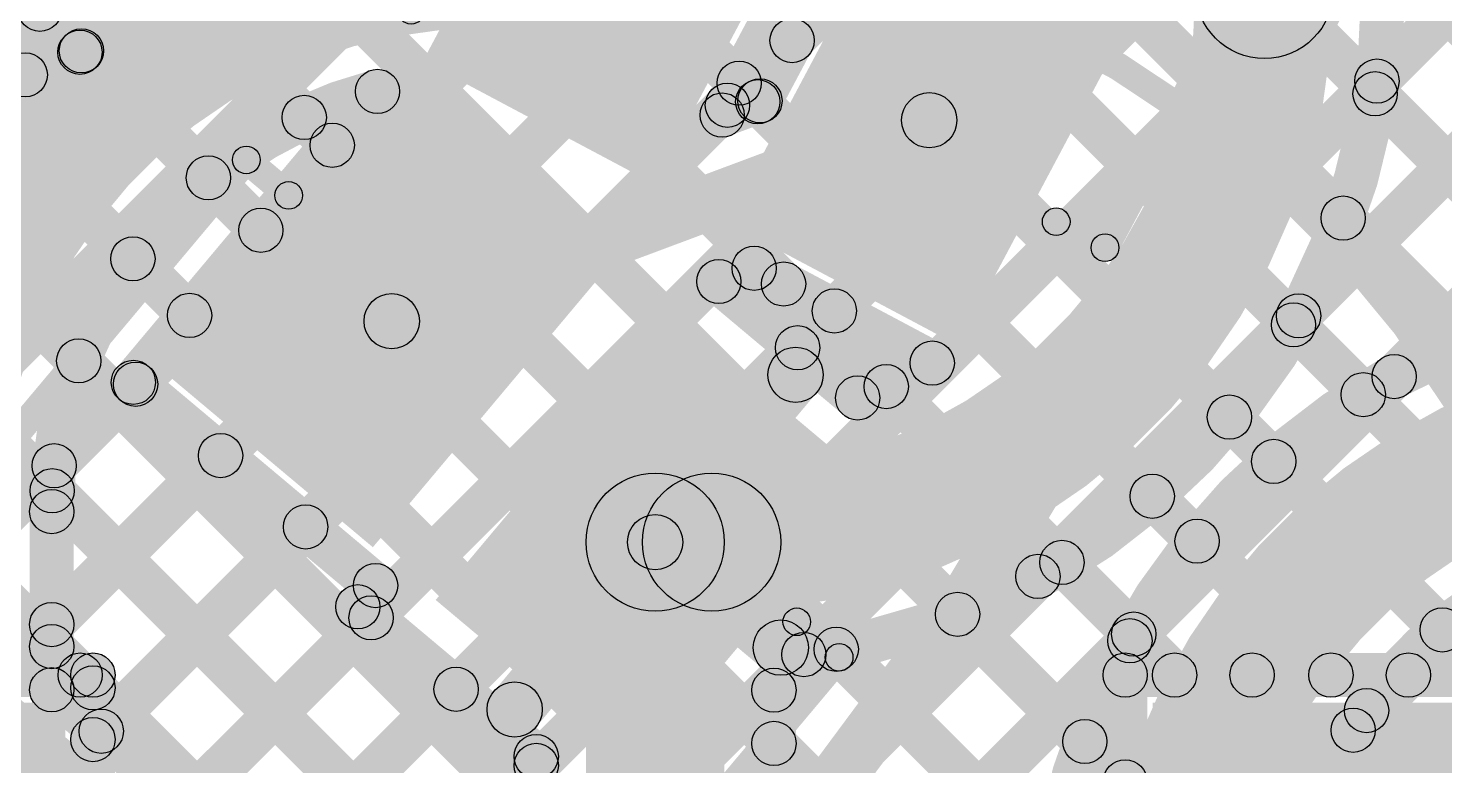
# Model space of a CAD drawing. Header units: millimetres. Extents: x -2.17 to 2.17, y -2.17 to 2.17.
# Drawn here: x 0.8069 to 1.0632, y -0.6786 to -0.5452 of the extents above; entities that cross this region are included whole.
import ezdxf

# ---------------------------------------------------------------- set-up
doc = ezdxf.new("R2010")
doc.units = ezdxf.units.MM
doc.header["$MEASUREMENT"] = 0
for name, color, linetype in [('BottomLayer', 5, 'Continuous'), ('BottomOverlay', 54, 'Continuous'), ('BottomPaste', 16, 'Continuous'), ('BottomSolder', 6, 'Continuous'), ('Mechanical2', 216, 'Continuous'), ('TopLayer', 1, 'Continuous'), ('TopOverlay', 2, 'Continuous'), ('TopPaste', 8, 'Continuous'), ('TopSolder', 216, 'Continuous')]:
    doc.layers.add(name, color=color, linetype=linetype)

# ---------------------------------------------------------------- blocks, each defined once
blk = doc.blocks.new('YS_SBZ9032C03R16_B_31')
at = {"layer": 'BottomLayer'}
for points in [[(-0.2126, 0.03543), (-0.10236, 0.03543), (-0.10236, -0.03543), (-0.2126, -0.03543)], [(-0.2126, 0.03543), (-0.10236, 0.03543), (-0.10236, -0.03543), (-0.2126, -0.03543)], [(-0.2126, 0.03543), (-0.10236, 0.03543), (-0.10236, -0.03543), (-0.2126, -0.03543)], [(0.10236, 0.03543), (0.2126, 0.03543), (0.2126, -0.03543), (0.10236, -0.03543)]]:
    blk.add_hatch(color=5, dxfattribs=at).paths.add_polyline_path(points)
at = {"layer": 'BottomPaste'}
for points in [[(-0.2126, 0.03543), (-0.10236, 0.03543), (-0.10236, -0.03543), (-0.2126, -0.03543)], [(-0.2126, 0.03543), (-0.10236, 0.03543), (-0.10236, -0.03543), (-0.2126, -0.03543)], [(-0.2126, 0.03543), (-0.10236, 0.03543), (-0.10236, -0.03543), (-0.2126, -0.03543)], [(0.10236, 0.03543), (0.2126, 0.03543), (0.2126, -0.03543), (0.10236, -0.03543)]]:
    blk.add_hatch(color=16, dxfattribs=at).paths.add_polyline_path(points)
at = {"layer": 'BottomSolder'}
for points in [[(-0.2166, 0.03943), (-0.09836, 0.03943), (-0.09836, -0.03943), (-0.2166, -0.03943)], [(-0.2166, 0.03943), (-0.09836, 0.03943), (-0.09836, -0.03943), (-0.2166, -0.03943)], [(-0.2166, 0.03943), (-0.09836, 0.03943), (-0.09836, -0.03943), (-0.2166, -0.03943)], [(0.09836, 0.03943), (0.2166, 0.03943), (0.2166, -0.03943), (0.09836, -0.03943)]]:
    blk.add_hatch(color=6, dxfattribs=at).paths.add_polyline_path(points)
at = {"layer": 'BottomOverlay', "const_width": 0.005}
blk.add_lwpolyline([(0.17434, -0.04428, -0.777083), (-0.17427, -0.04458)], format="xyb", dxfattribs=at)
blk = doc.blocks.new('WS2812B_M____227')
at = {"layer": 'TopLayer'}
for points in [[(-0.09409, 0.05079), (-0.03504, 0.05079), (-0.03504, 0.01142), (-0.09409, 0.01142)], [(0.03504, 0.05079), (0.09409, 0.05079), (0.09409, 0.01142), (0.03504, 0.01142)], [(-0.09409, -0.01142), (-0.03504, -0.01142), (-0.03504, -0.05079), (-0.09409, -0.05079)], [(0.03504, -0.01142), (0.09409, -0.01142), (0.09409, -0.05079), (0.03504, -0.05079)]]:
    blk.add_hatch(color=1, dxfattribs=at).paths.add_polyline_path(points)
at = {"layer": 'TopOverlay'}
h = blk.add_hatch(color=2, dxfattribs=at)
edge = h.paths.add_edge_path()
edge.add_arc((-0.07, 0.07), 0.0025, 0, 360)
h = blk.add_hatch(color=2, dxfattribs=at)
edge = h.paths.add_edge_path()
edge.add_arc((-0.07, 0.07), 0.0025, 0, 360)
for points in [[(-0.07, 0.0675), (-0.07, 0.0725), (0.07, 0.0725), (0.07, 0.0675)], [(-0.0725, 0.07), (-0.0675, 0.07), (-0.0675, 0.06), (-0.0725, 0.06)], [(0.0675, 0.07), (0.0725, 0.07), (0.0725, 0.06), (0.0675, 0.06)], [(-0.0725, -0.06), (-0.0675, -0.06), (-0.0675, -0.07), (-0.0725, -0.07)], [(0.0675, -0.06), (0.0725, -0.06), (0.0725, -0.07), (0.0675, -0.07)], [(-0.07, -0.0725), (-0.07, -0.0675), (0.07, -0.0675), (0.07, -0.0725)]]:
    blk.add_hatch(color=2, dxfattribs=at).paths.add_polyline_path(points)
h = blk.add_hatch(color=2, dxfattribs=at)
edge = h.paths.add_edge_path()
edge.add_arc((0.07, 0.07), 0.0025, 0, 360)
h = blk.add_hatch(color=2, dxfattribs=at)
edge = h.paths.add_edge_path()
edge.add_arc((0.07, 0.07), 0.0025, 0, 360)
h = blk.add_hatch(color=2, dxfattribs=at)
edge = h.paths.add_edge_path()
edge.add_arc((-0.091, 0.061), 0.0025, 0, 360)
h = blk.add_hatch(color=2, dxfattribs=at)
edge = h.paths.add_edge_path()
edge.add_arc((-0.085, 0.061), 0.0025, 0, 360)
h = blk.add_hatch(color=2, dxfattribs=at)
edge = h.paths.add_edge_path()
edge.add_arc((-0.07, 0.06), 0.0025, 0, 360)
h = blk.add_hatch(color=2, dxfattribs=at)
edge = h.paths.add_edge_path()
edge.add_arc((0.07, 0.06), 0.0025, 0, 360)
h = blk.add_hatch(color=2, dxfattribs=at)
edge = h.paths.add_edge_path()
edge.add_arc((-0.07, -0.06), 0.0025, 0, 360)
h = blk.add_hatch(color=2, dxfattribs=at)
edge = h.paths.add_edge_path()
edge.add_arc((0.07, -0.06), 0.0025, 0, 360)
h = blk.add_hatch(color=2, dxfattribs=at)
edge = h.paths.add_edge_path()
edge.add_arc((-0.07, -0.07), 0.0025, 0, 360)
h = blk.add_hatch(color=2, dxfattribs=at)
edge = h.paths.add_edge_path()
edge.add_arc((-0.07, -0.07), 0.0025, 0, 360)
h = blk.add_hatch(color=2, dxfattribs=at)
edge = h.paths.add_edge_path()
edge.add_arc((0.07, -0.07), 0.0025, 0, 360)
h = blk.add_hatch(color=2, dxfattribs=at)
edge = h.paths.add_edge_path()
edge.add_arc((0.07, -0.07), 0.0025, 0, 360)
at = {"layer": 'TopPaste'}
for points in [[(-0.09409, 0.05079), (-0.03504, 0.05079), (-0.03504, 0.01142), (-0.09409, 0.01142)], [(0.03504, 0.05079), (0.09409, 0.05079), (0.09409, 0.01142), (0.03504, 0.01142)], [(-0.09409, -0.01142), (-0.03504, -0.01142), (-0.03504, -0.05079), (-0.09409, -0.05079)], [(0.03504, -0.01142), (0.09409, -0.01142), (0.09409, -0.05079), (0.03504, -0.05079)]]:
    blk.add_hatch(color=8, dxfattribs=at).paths.add_polyline_path(points)
at = {"layer": 'TopSolder'}
for points in [[(-0.09809, 0.05479), (-0.03104, 0.05479), (-0.03104, 0.00742), (-0.09809, 0.00742)], [(0.03104, 0.05479), (0.09809, 0.05479), (0.09809, 0.00742), (0.03104, 0.00742)], [(-0.09809, -0.00742), (-0.03104, -0.00742), (-0.03104, -0.05479), (-0.09809, -0.05479)], [(0.03104, -0.00742), (0.09809, -0.00742), (0.09809, -0.05479), (0.03104, -0.05479)]]:
    blk.add_hatch(color=216, dxfattribs=at).paths.add_polyline_path(points)
at = {"layer": 'TopOverlay', "const_width": 0.005}
blk.add_lwpolyline([(-0.085, 0.061, 1), (-0.091, 0.061, 1)], format="xyb", close=True, dxfattribs=at)
at = {"layer": 'TopOverlay'}
for centre in [(-0.07, 0.07), (-0.07, 0.07), (0.07, 0.07), (0.07, 0.07), (-0.091, 0.061), (-0.085, 0.061), (-0.07, 0.06), (0.07, 0.06), (-0.07, -0.06), (0.07, -0.06), (-0.07, -0.07), (-0.07, -0.07), (0.07, -0.07), (0.07, -0.07)]:
    blk.add_circle(centre, 0.0025, dxfattribs=at)
blk = doc.blocks.new('WS2812B_M____228')
at = {"layer": 'TopLayer'}
for points in [[(-0.09409, 0.05079), (-0.03504, 0.05079), (-0.03504, 0.01142), (-0.09409, 0.01142)], [(0.03504, 0.05079), (0.09409, 0.05079), (0.09409, 0.01142), (0.03504, 0.01142)], [(-0.09409, -0.01142), (-0.03504, -0.01142), (-0.03504, -0.05079), (-0.09409, -0.05079)], [(0.03504, -0.01142), (0.09409, -0.01142), (0.09409, -0.05079), (0.03504, -0.05079)]]:
    blk.add_hatch(color=1, dxfattribs=at).paths.add_polyline_path(points)
at = {"layer": 'TopOverlay'}
h = blk.add_hatch(color=2, dxfattribs=at)
edge = h.paths.add_edge_path()
edge.add_arc((-0.07, 0.07), 0.0025, 0, 360)
h = blk.add_hatch(color=2, dxfattribs=at)
edge = h.paths.add_edge_path()
edge.add_arc((-0.07, 0.07), 0.0025, 0, 360)
for points in [[(-0.07, 0.0675), (-0.07, 0.0725), (0.07, 0.0725), (0.07, 0.0675)], [(-0.0725, 0.07), (-0.0675, 0.07), (-0.0675, 0.06), (-0.0725, 0.06)], [(0.0675, 0.07), (0.0725, 0.07), (0.0725, 0.06), (0.0675, 0.06)], [(-0.0725, -0.06), (-0.0675, -0.06), (-0.0675, -0.07), (-0.0725, -0.07)], [(0.0675, -0.06), (0.0725, -0.06), (0.0725, -0.07), (0.0675, -0.07)], [(-0.07, -0.0725), (-0.07, -0.0675), (0.07, -0.0675), (0.07, -0.0725)]]:
    blk.add_hatch(color=2, dxfattribs=at).paths.add_polyline_path(points)
h = blk.add_hatch(color=2, dxfattribs=at)
edge = h.paths.add_edge_path()
edge.add_arc((0.07, 0.07), 0.0025, 0, 360)
h = blk.add_hatch(color=2, dxfattribs=at)
edge = h.paths.add_edge_path()
edge.add_arc((0.07, 0.07), 0.0025, 0, 360)
h = blk.add_hatch(color=2, dxfattribs=at)
edge = h.paths.add_edge_path()
edge.add_arc((-0.091, 0.061), 0.0025, 0, 360)
h = blk.add_hatch(color=2, dxfattribs=at)
edge = h.paths.add_edge_path()
edge.add_arc((-0.085, 0.061), 0.0025, 0, 360)
h = blk.add_hatch(color=2, dxfattribs=at)
edge = h.paths.add_edge_path()
edge.add_arc((-0.07, 0.06), 0.0025, 0, 360)
h = blk.add_hatch(color=2, dxfattribs=at)
edge = h.paths.add_edge_path()
edge.add_arc((0.07, 0.06), 0.0025, 0, 360)
h = blk.add_hatch(color=2, dxfattribs=at)
edge = h.paths.add_edge_path()
edge.add_arc((-0.07, -0.06), 0.0025, 0, 360)
h = blk.add_hatch(color=2, dxfattribs=at)
edge = h.paths.add_edge_path()
edge.add_arc((0.07, -0.06), 0.0025, 0, 360)
h = blk.add_hatch(color=2, dxfattribs=at)
edge = h.paths.add_edge_path()
edge.add_arc((-0.07, -0.07), 0.0025, 0, 360)
h = blk.add_hatch(color=2, dxfattribs=at)
edge = h.paths.add_edge_path()
edge.add_arc((-0.07, -0.07), 0.0025, 0, 360)
h = blk.add_hatch(color=2, dxfattribs=at)
edge = h.paths.add_edge_path()
edge.add_arc((0.07, -0.07), 0.0025, 0, 360)
h = blk.add_hatch(color=2, dxfattribs=at)
edge = h.paths.add_edge_path()
edge.add_arc((0.07, -0.07), 0.0025, 0, 360)
at = {"layer": 'TopPaste'}
for points in [[(-0.09409, 0.05079), (-0.03504, 0.05079), (-0.03504, 0.01142), (-0.09409, 0.01142)], [(0.03504, 0.05079), (0.09409, 0.05079), (0.09409, 0.01142), (0.03504, 0.01142)], [(-0.09409, -0.01142), (-0.03504, -0.01142), (-0.03504, -0.05079), (-0.09409, -0.05079)], [(0.03504, -0.01142), (0.09409, -0.01142), (0.09409, -0.05079), (0.03504, -0.05079)]]:
    blk.add_hatch(color=8, dxfattribs=at).paths.add_polyline_path(points)
at = {"layer": 'TopSolder'}
for points in [[(-0.09809, 0.05479), (-0.03104, 0.05479), (-0.03104, 0.00742), (-0.09809, 0.00742)], [(0.03104, 0.05479), (0.09809, 0.05479), (0.09809, 0.00742), (0.03104, 0.00742)], [(-0.09809, -0.00742), (-0.03104, -0.00742), (-0.03104, -0.05479), (-0.09809, -0.05479)], [(0.03104, -0.00742), (0.09809, -0.00742), (0.09809, -0.05479), (0.03104, -0.05479)]]:
    blk.add_hatch(color=216, dxfattribs=at).paths.add_polyline_path(points)
at = {"layer": 'TopOverlay', "const_width": 0.005}
blk.add_lwpolyline([(-0.085, 0.061, 1), (-0.091, 0.061, 1)], format="xyb", close=True, dxfattribs=at)
at = {"layer": 'TopOverlay'}
for centre in [(-0.07, 0.07), (-0.07, 0.07), (0.07, 0.07), (0.07, 0.07), (-0.091, 0.061), (-0.085, 0.061), (-0.07, 0.06), (0.07, 0.06), (-0.07, -0.06), (0.07, -0.06), (-0.07, -0.07), (-0.07, -0.07), (0.07, -0.07), (0.07, -0.07)]:
    blk.add_circle(centre, 0.0025, dxfattribs=at)

msp = doc.modelspace()

# ---------------------------------------------------------------- hatches: boundary and pattern name
at = {"layer": 'BottomLayer'}
for points in [[(0.82147, -0.67669), (0.81581, -0.67103), (1.34765, -0.13919), (1.35331, -0.14485)], [(0.80487, -0.66501), (0.79921, -0.65935), (1.29228, -0.16628), (1.29793, -0.17194)], [(0.82147, -0.70498), (0.81581, -0.69932), (1.34765, -0.16748), (1.35331, -0.17313)], [(0.82147, -0.73326), (0.81581, -0.7276), (1.29001, -0.2534), (1.29567, -0.25906)], [(0.74357, -0.83944), (0.73791, -0.83378), (1.29001, -0.28168), (1.29567, -0.28734)], [(0.77658, -0.66501), (0.77093, -0.65935), (1.13249, -0.29778), (1.13815, -0.30344)], [(0.77186, -0.83944), (0.7662, -0.83378), (1.29001, -0.30997), (1.29567, -0.31562)], [(0.80014, -0.83944), (0.79448, -0.83378), (1.30405, -0.32422), (1.30971, -0.32987)], [(0.82842, -0.83944), (0.82277, -0.83378), (1.33233, -0.32422), (1.33799, -0.32987)], [(1.03114, -0.66501), (1.02549, -0.65935), (1.36062, -0.32422), (1.36628, -0.32987)], [(1.05943, -0.66501), (1.05377, -0.65935), (1.3889, -0.32422), (1.39456, -0.32987)], [(0.77104, -0.61398), (0.76539, -0.60832), (1.00692, -0.36678), (1.01258, -0.37244)], [(0.77135, -0.64196), (0.76569, -0.6363), (1.03521, -0.36678), (1.04087, -0.37244)], [(0.92449, -0.40831), (0.93014, -0.40265), (1.37715, -0.84965), (1.37149, -0.85531)], [(0.8187, -0.41565), (0.82435, -0.40999), (1.07371, -0.65935), (1.06805, -0.66501)], [(0.84777, -0.41644), (0.85342, -0.41078), (1.10199, -0.65935), (1.09633, -0.66501)], [(0.87605, -0.41644), (0.88171, -0.41078), (1.13028, -0.65935), (1.12462, -0.66501)], [(0.90432, -0.41642), (0.90997, -0.41076), (1.35297, -0.85376), (1.34731, -0.85941)], [(0.81117, -0.43641), (0.81683, -0.43075), (1.04542, -0.65935), (1.03977, -0.66501)], [(0.83246, -0.48598), (0.83811, -0.48032), (1.01714, -0.65935), (1.01148, -0.66501)], [(0.83746, -0.51926), (0.84311, -0.51361), (1.00819, -0.67869), (1.00253, -0.68434)], [(0.82769, -0.53778), (0.83335, -0.53213), (1.00819, -0.70697), (1.00253, -0.71263)], [(0.81912, -0.55234), (0.81346, -0.54668), (0.82607, -0.53407), (0.83173, -0.53973)], [(0.81371, -0.55209), (0.81937, -0.54643), (1.00819, -0.73525), (1.00253, -0.74091)], [(0.76149, -0.55644), (0.76715, -0.55078), (1.05015, -0.83378), (1.04449, -0.83944)], [(0.78978, -0.55644), (0.79543, -0.55078), (1.06183, -0.81718), (1.05617, -0.82283)], [(0.73883, -0.56206), (0.74448, -0.5564), (1.02187, -0.83378), (1.01621, -0.83944)], [(0.7656, -0.61712), (0.77126, -0.61146), (0.81915, -0.65935), (0.81349, -0.66501)], [(0.76852, -0.66618), (0.76852, -0.65818), (0.81864, -0.65818), (0.81864, -0.66618)], [(1.00536, -0.66618), (1.00536, -0.65818), (1.1336, -0.65818), (1.1336, -0.66618)], [(1.00536, -0.66618), (1.00536, -0.65818), (1.1336, -0.65818), (1.1336, -0.66618)], [(1.00536, -0.66618), (1.00536, -0.65818), (1.1336, -0.65818), (1.1336, -0.66618)], [(0.81349, -0.66501), (0.81915, -0.65935), (0.82147, -0.66167), (0.81581, -0.66732)], [(0.82264, -0.75104), (0.81464, -0.75104), (0.81464, -0.66218), (0.82264, -0.66218)], [(0.81581, -0.66732), (0.82147, -0.66167), (0.99358, -0.83378), (0.98792, -0.83944)], [(1.00936, -0.75104), (1.00136, -0.75104), (1.00136, -0.66218), (1.00936, -0.66218)], [(1.00936, -0.75104), (1.00136, -0.75104), (1.00136, -0.66218), (1.00936, -0.66218)], [(1.00936, -0.75104), (1.00136, -0.75104), (1.00136, -0.66218), (1.00936, -0.66218)]]:
    msp.add_hatch(color=5, dxfattribs=at).paths.add_polyline_path(points)
h = msp.add_hatch(color=5, dxfattribs=at)
edge = h.paths.add_edge_path()
edge.add_arc((0.81629, -0.54951), 0.004, 0, 360)
h = msp.add_hatch(color=5, dxfattribs=at)
edge = h.paths.add_edge_path()
edge.add_arc((0.81629, -0.54951), 0.004, 0, 360)
h = msp.add_hatch(color=5, dxfattribs=at)
edge = h.paths.add_edge_path()
edge.add_arc((0.81629, -0.54951), 0.004, 0, 360)
h = msp.add_hatch(color=5, dxfattribs=at)
edge = h.paths.add_edge_path()
edge.add_arc((0.81654, -0.54926), 0.004, 0, 360)
h = msp.add_hatch(color=5, dxfattribs=at)
edge = h.paths.add_edge_path()
edge.add_arc((0.80639, -0.55361), 0.004, 0, 360)
h = msp.add_hatch(color=5, dxfattribs=at)
edge = h.paths.add_edge_path()
edge.add_arc((0.80639, -0.55361), 0.004, 0, 360)
h = msp.add_hatch(color=5, dxfattribs=at)
edge = h.paths.add_edge_path()
edge.add_arc((0.80639, -0.55361), 0.004, 0, 360)
h = msp.add_hatch(color=5, dxfattribs=at)
edge = h.paths.add_edge_path()
edge.add_arc((0.81632, -0.66218), 0.004, 0, 360)
h = msp.add_hatch(color=5, dxfattribs=at)
edge = h.paths.add_edge_path()
edge.add_arc((0.81632, -0.66218), 0.004, 0, 360)
h = msp.add_hatch(color=5, dxfattribs=at)
edge = h.paths.add_edge_path()
edge.add_arc((0.81864, -0.66218), 0.004, 0, 360)
h = msp.add_hatch(color=5, dxfattribs=at)
edge = h.paths.add_edge_path()
edge.add_arc((0.81864, -0.66218), 0.004, 0, 360)
h = msp.add_hatch(color=5, dxfattribs=at)
edge = h.paths.add_edge_path()
edge.add_arc((1.00536, -0.66218), 0.004, 0, 360)
h = msp.add_hatch(color=5, dxfattribs=at)
edge = h.paths.add_edge_path()
edge.add_arc((1.00536, -0.66218), 0.004, 0, 360)
h = msp.add_hatch(color=5, dxfattribs=at)
edge = h.paths.add_edge_path()
edge.add_arc((1.00536, -0.66218), 0.004, 0, 360)
h = msp.add_hatch(color=5, dxfattribs=at)
edge = h.paths.add_edge_path()
edge.add_arc((1.00536, -0.66218), 0.004, 0, 360)
h = msp.add_hatch(color=5, dxfattribs=at)
edge = h.paths.add_edge_path()
edge.add_arc((1.00536, -0.66218), 0.004, 0, 360)
h = msp.add_hatch(color=5, dxfattribs=at)
edge = h.paths.add_edge_path()
edge.add_arc((1.00536, -0.66218), 0.004, 0, 360)
h = msp.add_hatch(color=5, dxfattribs=at)
edge = h.paths.add_edge_path()
edge.add_arc((1.01431, -0.66218), 0.004, 0, 360)
h = msp.add_hatch(color=5, dxfattribs=at)
edge = h.paths.add_edge_path()
edge.add_arc((1.02831, -0.66218), 0.004, 0, 360)
h = msp.add_hatch(color=5, dxfattribs=at)
edge = h.paths.add_edge_path()
edge.add_arc((1.04259, -0.66218), 0.004, 0, 360)
h = msp.add_hatch(color=5, dxfattribs=at)
edge = h.paths.add_edge_path()
edge.add_arc((1.0566, -0.66218), 0.004, 0, 360)
h = msp.add_hatch(color=5, dxfattribs=at)
edge = h.paths.add_edge_path()
edge.add_arc((0.81864, -0.66449), 0.004, 0, 360)
h = msp.add_hatch(color=5, dxfattribs=at)
edge = h.paths.add_edge_path()
edge.add_arc((0.81864, -0.66449), 0.004, 0, 360)
h = msp.add_hatch(color=5, dxfattribs=at)
edge = h.paths.add_edge_path()
edge.add_arc((0.81864, -0.67386), 0.004, 0, 360)
h = msp.add_hatch(color=5, dxfattribs=at)
edge = h.paths.add_edge_path()
edge.add_arc((1.00536, -0.68151), 0.004, 0, 360)
at = {"layer": 'TopLayer'}
for points in [[(1.05374, -0.55756), (1.04808, -0.5519), (1.10679, -0.49319), (1.11245, -0.49885)], [(0.93599, -0.56275), (0.92893, -0.55899), (0.95488, -0.51018), (0.96195, -0.51394)], [(0.94283, -0.56019), (0.93576, -0.55644), (0.95915, -0.51245), (0.96622, -0.51621)], [(1.03956, -0.60001), (1.03391, -0.59436), (1.10667, -0.52159), (1.11233, -0.52725)], [(1.04922, -0.53304), (1.05488, -0.52738), (1.11233, -0.58483), (1.10667, -0.59049)], [(0.93623, -0.56192), (0.93058, -0.55627), (0.94227, -0.54457), (0.94793, -0.55023)], [(1.05684, -0.61102), (1.05119, -0.60536), (1.10667, -0.54988), (1.11233, -0.55554)], [(0.9327, -0.55794), (0.93835, -0.55228), (0.94171, -0.55564), (0.93606, -0.5613)], [(0.829, -0.6118), (0.82287, -0.60666), (0.86705, -0.55401), (0.87318, -0.55916)], [(0.93386, -0.56461), (0.93106, -0.55712), (0.9379, -0.55457), (0.9407, -0.56206)], [(1.04774, -0.55985), (1.0534, -0.55419), (1.09182, -0.59261), (1.08616, -0.59826)], [(0.85403, -0.56412), (0.85969, -0.55847), (0.86475, -0.56352), (0.85909, -0.56918)], [(0.87443, -0.60284), (0.87093, -0.59347), (0.96817, -0.55713), (0.97167, -0.5665)], [(0.83668, -0.57506), (0.84234, -0.5694), (0.85184, -0.5789), (0.84618, -0.58456)], [(1.04196, -0.58234), (1.04761, -0.57669), (1.07003, -0.5991), (1.06437, -0.60476)], [(0.82304, -0.5897), (0.8287, -0.58405), (0.83894, -0.59428), (0.83328, -0.59994)], [(0.93325, -0.59474), (0.93045, -0.58724), (0.93684, -0.58485), (0.93964, -0.59235)], [(0.93636, -0.59213), (0.94012, -0.58507), (0.97234, -0.6022), (0.96859, -0.60927)], [(0.92928, -0.59405), (0.93442, -0.58792), (0.95954, -0.609), (0.95439, -0.61513)], [(0.94074, -0.59426), (0.9464, -0.58861), (0.96497, -0.60718), (0.95931, -0.61283)], [(0.94894, -0.60578), (0.94328, -0.60013), (0.94992, -0.59349), (0.95558, -0.59915)], [(1.03298, -0.60165), (1.03864, -0.59599), (1.05127, -0.60863), (1.04561, -0.61429)], [(0.81323, -0.60817), (0.81889, -0.60252), (0.90166, -0.68529), (0.896, -0.69095)], [(0.92416, -0.64136), (0.9165, -0.63493), (0.94191, -0.60465), (0.94957, -0.61108)], [(0.81444, -0.62715), (0.80878, -0.62149), (0.82352, -0.60675), (0.82918, -0.61241)], [(0.82337, -0.6123), (0.82851, -0.60617), (0.87233, -0.64294), (0.86719, -0.64907)], [(1.02139, -0.61835), (1.02705, -0.61269), (1.03506, -0.6207), (1.0294, -0.62636)], [(0.814, -0.65587), (0.80834, -0.65022), (0.8389, -0.61966), (0.84456, -0.62531)], [(0.80843, -0.63166), (0.81409, -0.62601), (0.90037, -0.71228), (0.89471, -0.71794)], [(0.92033, -0.65064), (0.92033, -0.62564), (0.93055, -0.62564), (0.93055, -0.65064)], [(1.00743, -0.63267), (1.01309, -0.62701), (1.0212, -0.63513), (1.01555, -0.64079)], [(0.81517, -0.66483), (0.80717, -0.66483), (0.80717, -0.63261), (0.81517, -0.63261)], [(0.82297, -0.67518), (0.81732, -0.66953), (0.85428, -0.63256), (0.85994, -0.63822)], [(0.89875, -0.67164), (0.89109, -0.66521), (0.9165, -0.63493), (0.92416, -0.64136)], [(0.91711, -0.64197), (0.92354, -0.63431), (0.94628, -0.65339), (0.93985, -0.66105)], [(0.93283, -0.70093), (0.90783, -0.70093), (0.90783, -0.63814), (0.93283, -0.63814)], [(0.9911, -0.64463), (0.99676, -0.63897), (1.00973, -0.65194), (1.00407, -0.6576)], [(0.94466, -0.69492), (0.939, -0.68927), (0.98676, -0.6415), (0.99242, -0.64716)], [(0.86961, -0.6524), (0.86348, -0.64726), (0.8667, -0.64343), (0.87282, -0.64857)], [(0.86397, -0.6529), (0.86912, -0.64677), (0.9014, -0.67386), (0.89626, -0.67999)], [(1.04943, -0.675), (1.04377, -0.66934), (1.06738, -0.64574), (1.07303, -0.6514)], [(0.83835, -0.68809), (0.8327, -0.68243), (0.86611, -0.64902), (0.87177, -0.65467)], [(0.97222, -0.65403), (0.97788, -0.64837), (1.00089, -0.67138), (0.99523, -0.67704)], [(0.94277, -0.72509), (0.93711, -0.71944), (1.00339, -0.65316), (1.00905, -0.65881)], [(1.0599, -0.65685), (1.06555, -0.6512), (1.09272, -0.67836), (1.08706, -0.68402)], [(0.80834, -0.65986), (0.814, -0.6542), (0.86246, -0.70266), (0.8568, -0.70832)], [(0.95027, -0.66036), (0.95592, -0.6547), (0.99527, -0.69405), (0.98961, -0.69971)], [(1.03699, -0.71573), (1.03133, -0.71007), (1.08706, -0.65434), (1.09272, -0.66)], [(0.94489, -0.66749), (0.93876, -0.66235), (0.94416, -0.65592), (0.95029, -0.66106)], [(0.8086, -0.66789), (0.81374, -0.66176), (0.83898, -0.68294), (0.83384, -0.68907)], [(0.85373, -0.70099), (0.84808, -0.69534), (0.88149, -0.66192), (0.88715, -0.66758)], [(0.94583, -0.70093), (0.93783, -0.70093), (0.93783, -0.66492), (0.94583, -0.66492)], [(1.0462, -0.67144), (1.05186, -0.66578), (1.09534, -0.70926), (1.08968, -0.71492)], [(0.939, -0.67738), (0.94466, -0.67172), (0.99397, -0.72103), (0.98831, -0.72669)], [(0.86911, -0.7139), (0.86345, -0.70824), (0.896, -0.6757), (0.90166, -0.68135)], [(0.90283, -0.70093), (0.89483, -0.70093), (0.89483, -0.67692), (0.90283, -0.67692)]]:
    msp.add_hatch(color=1, dxfattribs=at).paths.add_polyline_path(points)
h = msp.add_hatch(color=1, dxfattribs=at)
edge = h.paths.add_edge_path()
edge.add_arc((1.03055, -0.53814), 0.0125, 0, 360)
h = msp.add_hatch(color=1, dxfattribs=at)
edge = h.paths.add_edge_path()
edge.add_arc((1.03055, -0.53814), 0.0125, 0, 360)
h = msp.add_hatch(color=1, dxfattribs=at)
edge = h.paths.add_edge_path()
edge.add_arc((0.80902, -0.54174), 0.004, 0, 360)
h = msp.add_hatch(color=1, dxfattribs=at)
edge = h.paths.add_edge_path()
edge.add_arc((0.9451, -0.5474), 0.004, 0, 360)
h = msp.add_hatch(color=1, dxfattribs=at)
edge = h.paths.add_edge_path()
edge.add_arc((1.05091, -0.55473), 0.004, 0, 360)
h = msp.add_hatch(color=1, dxfattribs=at)
edge = h.paths.add_edge_path()
edge.add_arc((0.87011, -0.55659), 0.004, 0, 360)
h = msp.add_hatch(color=1, dxfattribs=at)
edge = h.paths.add_edge_path()
edge.add_arc((0.87011, -0.55659), 0.004, 0, 360)
h = msp.add_hatch(color=1, dxfattribs=at)
edge = h.paths.add_edge_path()
edge.add_arc((0.93553, -0.55511), 0.004, 0, 360)
h = msp.add_hatch(color=1, dxfattribs=at)
edge = h.paths.add_edge_path()
edge.add_arc((1.05057, -0.55702), 0.004, 0, 360)
h = msp.add_hatch(color=1, dxfattribs=at)
edge = h.paths.add_edge_path()
edge.add_arc((0.93341, -0.5591), 0.004, 0, 360)
h = msp.add_hatch(color=1, dxfattribs=at)
edge = h.paths.add_edge_path()
edge.add_arc((0.93889, -0.55847), 0.004, 0, 360)
h = msp.add_hatch(color=1, dxfattribs=at)
edge = h.paths.add_edge_path()
edge.add_arc((0.9393, -0.55831), 0.004, 0, 360)
h = msp.add_hatch(color=1, dxfattribs=at)
edge = h.paths.add_edge_path()
edge.add_arc((0.9393, -0.55831), 0.004, 0, 360)
h = msp.add_hatch(color=1, dxfattribs=at)
edge = h.paths.add_edge_path()
edge.add_arc((0.85686, -0.5613), 0.004, 0, 360)
h = msp.add_hatch(color=1, dxfattribs=at)
edge = h.paths.add_edge_path()
edge.add_arc((0.93246, -0.56087), 0.004, 0, 360)
h = msp.add_hatch(color=1, dxfattribs=at)
edge = h.paths.add_edge_path()
edge.add_arc((0.93246, -0.56087), 0.004, 0, 360)
h = msp.add_hatch(color=1, dxfattribs=at)
edge = h.paths.add_edge_path()
edge.add_arc((0.96992, -0.56181), 0.005, 0, 360)
h = msp.add_hatch(color=1, dxfattribs=at)
edge = h.paths.add_edge_path()
edge.add_arc((0.86192, -0.56635), 0.004, 0, 360)
h = msp.add_hatch(color=1, dxfattribs=at)
edge = h.paths.add_edge_path()
edge.add_arc((0.83951, -0.57223), 0.004, 0, 360)
h = msp.add_hatch(color=1, dxfattribs=at)
edge = h.paths.add_edge_path()
edge.add_arc((1.04479, -0.57952), 0.004, 0, 360)
h = msp.add_hatch(color=1, dxfattribs=at)
edge = h.paths.add_edge_path()
edge.add_arc((0.84901, -0.58173), 0.004, 0, 360)
h = msp.add_hatch(color=1, dxfattribs=at)
edge = h.paths.add_edge_path()
edge.add_arc((0.82587, -0.58688), 0.004, 0, 360)
h = msp.add_hatch(color=1, dxfattribs=at)
edge = h.paths.add_edge_path()
edge.add_arc((0.93824, -0.5886), 0.004, 0, 360)
h = msp.add_hatch(color=1, dxfattribs=at)
edge = h.paths.add_edge_path()
edge.add_arc((0.93824, -0.5886), 0.004, 0, 360)
h = msp.add_hatch(color=1, dxfattribs=at)
edge = h.paths.add_edge_path()
edge.add_arc((0.93185, -0.59099), 0.004, 0, 360)
h = msp.add_hatch(color=1, dxfattribs=at)
edge = h.paths.add_edge_path()
edge.add_arc((0.93185, -0.59099), 0.004, 0, 360)
h = msp.add_hatch(color=1, dxfattribs=at)
edge = h.paths.add_edge_path()
edge.add_arc((0.94357, -0.59144), 0.004, 0, 360)
h = msp.add_hatch(color=1, dxfattribs=at)
edge = h.paths.add_edge_path()
edge.add_arc((0.83611, -0.59711), 0.004, 0, 360)
h = msp.add_hatch(color=1, dxfattribs=at)
edge = h.paths.add_edge_path()
edge.add_arc((0.87268, -0.59816), 0.005, 0, 360)
h = msp.add_hatch(color=1, dxfattribs=at)
edge = h.paths.add_edge_path()
edge.add_arc((0.95275, -0.59632), 0.004, 0, 360)
h = msp.add_hatch(color=1, dxfattribs=at)
edge = h.paths.add_edge_path()
edge.add_arc((1.03674, -0.59719), 0.004, 0, 360)
h = msp.add_hatch(color=1, dxfattribs=at)
edge = h.paths.add_edge_path()
edge.add_arc((1.03581, -0.59882), 0.004, 0, 360)
h = msp.add_hatch(color=1, dxfattribs=at)
edge = h.paths.add_edge_path()
edge.add_arc((0.94611, -0.60296), 0.004, 0, 360)
h = msp.add_hatch(color=1, dxfattribs=at)
edge = h.paths.add_edge_path()
edge.add_arc((0.81606, -0.60535), 0.004, 0, 360)
h = msp.add_hatch(color=1, dxfattribs=at)
edge = h.paths.add_edge_path()
edge.add_arc((0.97046, -0.60574), 0.004, 0, 360)
h = msp.add_hatch(color=1, dxfattribs=at)
edge = h.paths.add_edge_path()
edge.add_arc((0.97046, -0.60574), 0.004, 0, 360)
h = msp.add_hatch(color=1, dxfattribs=at)
edge = h.paths.add_edge_path()
edge.add_arc((0.94574, -0.60786), 0.005, 0, 360)
h = msp.add_hatch(color=1, dxfattribs=at)
edge = h.paths.add_edge_path()
edge.add_arc((1.05402, -0.60819), 0.004, 0, 360)
h = msp.add_hatch(color=1, dxfattribs=at)
edge = h.paths.add_edge_path()
edge.add_arc((0.82594, -0.60923), 0.004, 0, 360)
h = msp.add_hatch(color=1, dxfattribs=at)
edge = h.paths.add_edge_path()
edge.add_arc((0.82594, -0.60923), 0.004, 0, 360)
h = msp.add_hatch(color=1, dxfattribs=at)
edge = h.paths.add_edge_path()
edge.add_arc((0.82635, -0.60958), 0.004, 0, 360)
h = msp.add_hatch(color=1, dxfattribs=at)
edge = h.paths.add_edge_path()
edge.add_arc((0.96214, -0.61), 0.004, 0, 360)
h = msp.add_hatch(color=1, dxfattribs=at)
edge = h.paths.add_edge_path()
edge.add_arc((0.95697, -0.61206), 0.004, 0, 360)
h = msp.add_hatch(color=1, dxfattribs=at)
edge = h.paths.add_edge_path()
edge.add_arc((0.95697, -0.61206), 0.004, 0, 360)
h = msp.add_hatch(color=1, dxfattribs=at)
edge = h.paths.add_edge_path()
edge.add_arc((1.04844, -0.61146), 0.004, 0, 360)
h = msp.add_hatch(color=1, dxfattribs=at)
edge = h.paths.add_edge_path()
edge.add_arc((1.02422, -0.61552), 0.004, 0, 360)
h = msp.add_hatch(color=1, dxfattribs=at)
edge = h.paths.add_edge_path()
edge.add_arc((0.84173, -0.62248), 0.004, 0, 360)
h = msp.add_hatch(color=1, dxfattribs=at)
edge = h.paths.add_edge_path()
edge.add_arc((1.03223, -0.62353), 0.004, 0, 360)
h = msp.add_hatch(color=1, dxfattribs=at)
edge = h.paths.add_edge_path()
edge.add_arc((0.81161, -0.62432), 0.004, 0, 360)
h = msp.add_hatch(color=1, dxfattribs=at)
edge = h.paths.add_edge_path()
edge.add_arc((0.81126, -0.62883), 0.004, 0, 360)
h = msp.add_hatch(color=1, dxfattribs=at)
edge = h.paths.add_edge_path()
edge.add_arc((0.92033, -0.63814), 0.0125, 0, 360)
h = msp.add_hatch(color=1, dxfattribs=at)
edge = h.paths.add_edge_path()
edge.add_arc((0.92033, -0.63814), 0.0125, 0, 360)
h = msp.add_hatch(color=1, dxfattribs=at)
edge = h.paths.add_edge_path()
edge.add_arc((0.93055, -0.63814), 0.0125, 0, 360)
h = msp.add_hatch(color=1, dxfattribs=at)
edge = h.paths.add_edge_path()
edge.add_arc((0.93055, -0.63814), 0.0125, 0, 360)
h = msp.add_hatch(color=1, dxfattribs=at)
edge = h.paths.add_edge_path()
edge.add_arc((1.01026, -0.62984), 0.004, 0, 360)
h = msp.add_hatch(color=1, dxfattribs=at)
edge = h.paths.add_edge_path()
edge.add_arc((0.81117, -0.63261), 0.004, 0, 360)
h = msp.add_hatch(color=1, dxfattribs=at)
edge = h.paths.add_edge_path()
edge.add_arc((0.81117, -0.63261), 0.004, 0, 360)
h = msp.add_hatch(color=1, dxfattribs=at)
edge = h.paths.add_edge_path()
edge.add_arc((0.85711, -0.63539), 0.004, 0, 360)
h = msp.add_hatch(color=1, dxfattribs=at)
edge = h.paths.add_edge_path()
edge.add_arc((0.92033, -0.63814), 0.005, 0, 360)
h = msp.add_hatch(color=1, dxfattribs=at)
edge = h.paths.add_edge_path()
edge.add_arc((0.92033, -0.63814), 0.005, 0, 360)
h = msp.add_hatch(color=1, dxfattribs=at)
edge = h.paths.add_edge_path()
edge.add_arc((0.92033, -0.63814), 0.005, 0, 360)
h = msp.add_hatch(color=1, dxfattribs=at)
edge = h.paths.add_edge_path()
edge.add_arc((1.01837, -0.63796), 0.004, 0, 360)
h = msp.add_hatch(color=1, dxfattribs=at)
edge = h.paths.add_edge_path()
edge.add_arc((0.99393, -0.6418), 0.004, 0, 360)
h = msp.add_hatch(color=1, dxfattribs=at)
edge = h.paths.add_edge_path()
edge.add_arc((0.98959, -0.64433), 0.004, 0, 360)
h = msp.add_hatch(color=1, dxfattribs=at)
edge = h.paths.add_edge_path()
edge.add_arc((0.86976, -0.646), 0.004, 0, 360)
h = msp.add_hatch(color=1, dxfattribs=at)
edge = h.paths.add_edge_path()
edge.add_arc((0.86976, -0.646), 0.004, 0, 360)
h = msp.add_hatch(color=1, dxfattribs=at)
edge = h.paths.add_edge_path()
edge.add_arc((0.86655, -0.64983), 0.004, 0, 360)
h = msp.add_hatch(color=1, dxfattribs=at)
edge = h.paths.add_edge_path()
edge.add_arc((0.86655, -0.64983), 0.004, 0, 360)
h = msp.add_hatch(color=1, dxfattribs=at)
edge = h.paths.add_edge_path()
edge.add_arc((0.86894, -0.65184), 0.004, 0, 360)
h = msp.add_hatch(color=1, dxfattribs=at)
edge = h.paths.add_edge_path()
edge.add_arc((0.97505, -0.6512), 0.004, 0, 360)
h = msp.add_hatch(color=1, dxfattribs=at)
edge = h.paths.add_edge_path()
edge.add_arc((0.81117, -0.65305), 0.004, 0, 360)
h = msp.add_hatch(color=1, dxfattribs=at)
edge = h.paths.add_edge_path()
edge.add_arc((1.0069, -0.65477), 0.004, 0, 360)
h = msp.add_hatch(color=1, dxfattribs=at)
edge = h.paths.add_edge_path()
edge.add_arc((1.06273, -0.65402), 0.004, 0, 360)
h = msp.add_hatch(color=1, dxfattribs=at)
edge = h.paths.add_edge_path()
edge.add_arc((0.81117, -0.65703), 0.004, 0, 360)
h = msp.add_hatch(color=1, dxfattribs=at)
edge = h.paths.add_edge_path()
edge.add_arc((0.94307, -0.65722), 0.005, 0, 360)
h = msp.add_hatch(color=1, dxfattribs=at)
edge = h.paths.add_edge_path()
edge.add_arc((1.00622, -0.65598), 0.004, 0, 360)
h = msp.add_hatch(color=1, dxfattribs=at)
edge = h.paths.add_edge_path()
edge.add_arc((0.94723, -0.65849), 0.004, 0, 360)
h = msp.add_hatch(color=1, dxfattribs=at)
edge = h.paths.add_edge_path()
edge.add_arc((0.94723, -0.65849), 0.004, 0, 360)
h = msp.add_hatch(color=1, dxfattribs=at)
edge = h.paths.add_edge_path()
edge.add_arc((0.9531, -0.65753), 0.004, 0, 360)
h = msp.add_hatch(color=1, dxfattribs=at)
edge = h.paths.add_edge_path()
edge.add_arc((0.81117, -0.66483), 0.004, 0, 360)
h = msp.add_hatch(color=1, dxfattribs=at)
edge = h.paths.add_edge_path()
edge.add_arc((0.81117, -0.66483), 0.004, 0, 360)
h = msp.add_hatch(color=1, dxfattribs=at)
edge = h.paths.add_edge_path()
edge.add_arc((0.88432, -0.66475), 0.004, 0, 360)
h = msp.add_hatch(color=1, dxfattribs=at)
edge = h.paths.add_edge_path()
edge.add_arc((0.94183, -0.66492), 0.004, 0, 360)
h = msp.add_hatch(color=1, dxfattribs=at)
edge = h.paths.add_edge_path()
edge.add_arc((0.94183, -0.66492), 0.004, 0, 360)
h = msp.add_hatch(color=1, dxfattribs=at)
edge = h.paths.add_edge_path()
edge.add_arc((0.89492, -0.66842), 0.005, 0, 360)
h = msp.add_hatch(color=1, dxfattribs=at)
edge = h.paths.add_edge_path()
edge.add_arc((1.04903, -0.66861), 0.004, 0, 360)
h = msp.add_hatch(color=1, dxfattribs=at)
edge = h.paths.add_edge_path()
edge.add_arc((0.82015, -0.67236), 0.004, 0, 360)
h = msp.add_hatch(color=1, dxfattribs=at)
edge = h.paths.add_edge_path()
edge.add_arc((1.0466, -0.67217), 0.004, 0, 360)
h = msp.add_hatch(color=1, dxfattribs=at)
edge = h.paths.add_edge_path()
edge.add_arc((0.94183, -0.67455), 0.004, 0, 360)
h = msp.add_hatch(color=1, dxfattribs=at)
edge = h.paths.add_edge_path()
edge.add_arc((0.99806, -0.67421), 0.004, 0, 360)
h = msp.add_hatch(color=1, dxfattribs=at)
edge = h.paths.add_edge_path()
edge.add_arc((0.89883, -0.67692), 0.004, 0, 360)
h = msp.add_hatch(color=1, dxfattribs=at)
edge = h.paths.add_edge_path()
edge.add_arc((0.89883, -0.67692), 0.004, 0, 360)
h = msp.add_hatch(color=1, dxfattribs=at)
edge = h.paths.add_edge_path()
edge.add_arc((0.89883, -0.67853), 0.004, 0, 360)

# ---------------------------------------------------------------- linework, layer by layer
at = {"layer": 'BottomLayer', "const_width": 0.008}
msp.add_lwpolyline([(0.81629, -0.54951, -0.198912), (0.80639, -0.55361)], format="xyb", dxfattribs=at)
msp.add_lwpolyline([(0.81629, -0.54951, -0.198912), (0.80639, -0.55361)], format="xyb", dxfattribs=at)
at = {"layer": 'BottomLayer'}
for centre in [(0.81629, -0.54951), (0.81629, -0.54951), (0.81629, -0.54951), (0.81654, -0.54926), (0.80639, -0.55361), (0.80639, -0.55361), (0.80639, -0.55361), (0.81632, -0.66218), (0.81632, -0.66218), (0.81864, -0.66218), (0.81864, -0.66218), (1.00536, -0.66218), (1.00536, -0.66218), (1.00536, -0.66218), (1.00536, -0.66218), (1.00536, -0.66218), (1.00536, -0.66218), (1.01431, -0.66218), (1.02831, -0.66218), (1.04259, -0.66218), (1.0566, -0.66218), (0.81864, -0.66449), (0.81864, -0.66449), (0.81864, -0.67386), (1.00536, -0.68151)]:
    msp.add_circle(centre, 0.004, dxfattribs=at)
at = {"layer": 'Mechanical2', "const_width": 0.01}
for points in [[(2.16535, 0.001, 1), (-2.16535, 0.001, 1)], [(2.08135, -0.01, 1), (-2.04935, -0.01, 1)], [(1.84055, 0.001, 1), (-1.84055, 0.001, 1)], [(1.6437, 0.001, 1), (-1.6437, 0.001, 1)], [(1.50394, 0, 1), (-1.50394, 0, 1)], [(1.30709, 0.001, 1), (-1.30709, 0.001, 1)], [(1.17323, 0.001, 1), (-1.17323, 0.001, 1)], [(0.97638, 0.001, 1), (-0.97638, 0.001, 1)], [(0.84252, 0.001, 1), (-0.84252, 0.001, 1)]]:
    msp.add_lwpolyline(points, format="xyb", close=True, dxfattribs=at)
at = {"layer": 'TopLayer'}
for points, const_width in [([(0.8012, -0.54933, -0.103141), (0.84185, -0.52092)], 0.008), ([(0.78967, -0.63261, -0.414214), (0.88967, -0.53261)], 0.025), ([(1.03055, -0.53814, -0.414214), (0.93055, -0.63814)], 0.025), ([(1.05205, -0.53814, -0.374433), (0.94723, -0.65849)], 0.008), ([(0.81117, -0.63261, -0.342246), (0.87011, -0.55659)], 0.008), ([(0.99114, -0.71461, -0.406658), (1.1095, -0.59315)], 0.008), ([(0.97046, -0.60574, -0.04758), (0.95697, -0.61206)], 0.008), ([(1.01264, -0.71461, -0.414214), (1.11264, -0.61461)], 0.025), ([(1.03414, -0.71461, -0.331473), (1.09016, -0.6394)], 0.008)]:
    msp.add_lwpolyline(points, format="xyb", dxfattribs=dict(at, const_width=const_width))
for centre, radius in [((1.03055, -0.53814), 0.0125), ((1.03055, -0.53814), 0.0125), ((0.80902, -0.54174), 0.004), ((0.9451, -0.5474), 0.004), ((1.05091, -0.55473), 0.004), ((0.87011, -0.55659), 0.004), ((0.87011, -0.55659), 0.004), ((0.93553, -0.55511), 0.004), ((1.05057, -0.55702), 0.004), ((0.93341, -0.5591), 0.004), ((0.93889, -0.55847), 0.004), ((0.9393, -0.55831), 0.004), ((0.9393, -0.55831), 0.004), ((0.85686, -0.5613), 0.004), ((0.93246, -0.56087), 0.004), ((0.93246, -0.56087), 0.004), ((0.96992, -0.56181), 0.005), ((0.86192, -0.56635), 0.004), ((0.83951, -0.57223), 0.004), ((1.04479, -0.57952), 0.004), ((0.84901, -0.58173), 0.004), ((0.82587, -0.58688), 0.004), ((0.93824, -0.5886), 0.004), ((0.93824, -0.5886), 0.004), ((0.93185, -0.59099), 0.004), ((0.93185, -0.59099), 0.004), ((0.94357, -0.59144), 0.004), ((0.83611, -0.59711), 0.004), ((0.87268, -0.59816), 0.005), ((0.95275, -0.59632), 0.004), ((1.03674, -0.59719), 0.004), ((1.03581, -0.59882), 0.004), ((0.94611, -0.60296), 0.004), ((0.81606, -0.60535), 0.004), ((0.97046, -0.60574), 0.004), ((0.97046, -0.60574), 0.004), ((0.94574, -0.60786), 0.005), ((1.05402, -0.60819), 0.004), ((0.82594, -0.60923), 0.004), ((0.82594, -0.60923), 0.004), ((0.82635, -0.60958), 0.004), ((0.96214, -0.61), 0.004), ((0.95697, -0.61206), 0.004), ((0.95697, -0.61206), 0.004), ((1.04844, -0.61146), 0.004), ((1.02422, -0.61552), 0.004), ((0.84173, -0.62248), 0.004), ((1.03223, -0.62353), 0.004), ((0.81161, -0.62432), 0.004), ((0.81126, -0.62883), 0.004), ((0.92033, -0.63814), 0.0125), ((0.92033, -0.63814), 0.0125), ((0.93055, -0.63814), 0.0125), ((0.93055, -0.63814), 0.0125), ((1.01026, -0.62984), 0.004), ((0.81117, -0.63261), 0.004), ((0.81117, -0.63261), 0.004), ((0.85711, -0.63539), 0.004), ((0.92033, -0.63814), 0.005), ((0.92033, -0.63814), 0.005), ((0.92033, -0.63814), 0.005), ((1.01837, -0.63796), 0.004), ((0.99393, -0.6418), 0.004), ((0.98959, -0.64433), 0.004), ((0.86976, -0.646), 0.004), ((0.86976, -0.646), 0.004), ((0.86655, -0.64983), 0.004), ((0.86655, -0.64983), 0.004), ((0.86894, -0.65184), 0.004), ((0.97505, -0.6512), 0.004), ((0.81117, -0.65305), 0.004), ((1.0069, -0.65477), 0.004), ((1.06273, -0.65402), 0.004), ((0.81117, -0.65703), 0.004), ((0.94307, -0.65722), 0.005), ((1.00622, -0.65598), 0.004), ((0.94723, -0.65849), 0.004), ((0.94723, -0.65849), 0.004), ((0.9531, -0.65753), 0.004), ((0.81117, -0.66483), 0.004), ((0.81117, -0.66483), 0.004), ((0.88432, -0.66475), 0.004), ((0.94183, -0.66492), 0.004), ((0.94183, -0.66492), 0.004), ((0.89492, -0.66842), 0.005), ((1.04903, -0.66861), 0.004), ((0.82015, -0.67236), 0.004), ((1.0466, -0.67217), 0.004), ((0.94183, -0.67455), 0.004), ((0.99806, -0.67421), 0.004), ((0.89883, -0.67692), 0.004), ((0.89883, -0.67692), 0.004), ((0.89883, -0.67853), 0.004)]:
    msp.add_circle(centre, radius, dxfattribs=at)

# ---------------------------------------------------------------- block references
for name, p, rotation in [('WS2812B_M____228', (0.97277, -0.4902), 62), ('YS_SBZ9032C03R16_B_31', (0.912, -0.70661), 180), ('WS2812B_M____227', (0.855, -0.66761), 50)]:
    msp.add_blockref(name, p, dxfattribs=dict(rotation=rotation))

doc.saveas('drawing.dxf')
